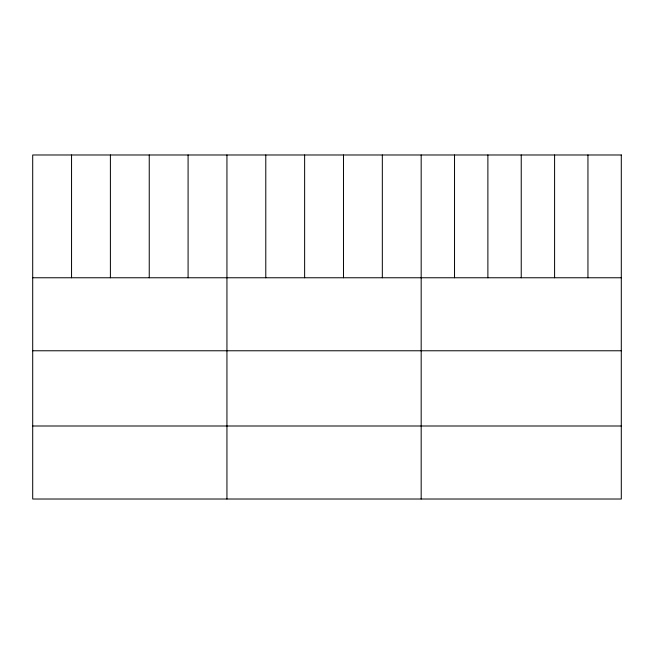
<?xml version="1.0" encoding="UTF-8"?>
<svg xmlns="http://www.w3.org/2000/svg" width="654" height="654" viewBox="0 0 654 654"><rect width="100%" height="100%" fill="white"/><g stroke="black" fill="none" stroke-linecap="round" stroke-linejoin="round"><path stroke-width="0.98" d="M32.7 277.762L621.3 277.762M32.7 350.773L621.3 350.773M32.7 425.999L621.3 425.999M587.946 154.982L587.946 277.762M554.592 154.982L554.592 277.762M521.238 154.982L521.238 277.762M487.884 154.982L487.884 277.762M454.53 154.982L454.53 277.762M421.176 154.982L421.176 499.018M382.328 154.982L382.328 277.762M343.481 154.982L343.481 277.762M304.633 154.982L304.633 277.762M265.786 154.982L265.786 277.762M226.938 154.982L226.938 499.018M188.09 154.982L188.09 277.762M149.243 154.982L149.243 277.762M110.395 154.982L110.395 277.762M71.548 154.982L71.548 277.762M621.3 154.982L32.7 154.982L32.7 499.018L621.3 499.018L621.3 154.982"/></g></svg>
